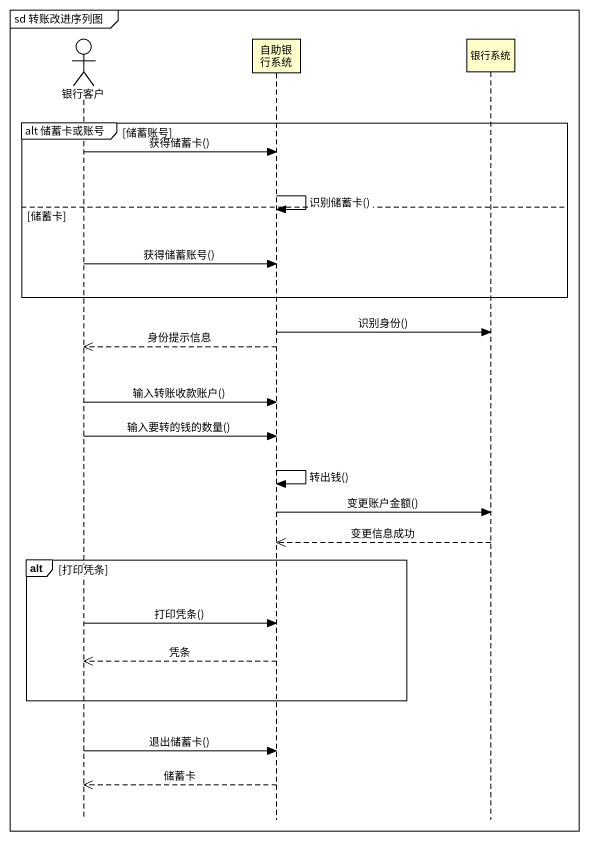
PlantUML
@startuml
mainframe sd 转账改进序列图
hide footbox
actor 银行客户
participant 自助银行系统
participant 银行系统

group alt 储蓄卡或账号 [储蓄账号]
  银行客户 -> 自助银行系统 : 获得储蓄卡()
  自助银行系统 -> 自助银行系统 : 识别储蓄卡()
else 储蓄卡
  银行客户 -> 自助银行系统 : 获得储蓄账号()
end
自助银行系统 -> 银行系统 : 识别身份()
自助银行系统 -->> 银行客户 : 身份提示信息
银行客户 -> 自助银行系统 : 输入转账收款账户()
银行客户 -> 自助银行系统 : 输入要转的钱的数量()
自助银行系统 -> 自助银行系统 : 转出钱()
自助银行系统 -> 银行系统 : 变更账户金额()
银行系统 -->> 自助银行系统 : 变更信息成功
alt 打印凭条
  银行客户 -> 自助银行系统 : 打印凭条()
  自助银行系统 -->> 银行客户 : 凭条
end
银行客户 -> 自助银行系统 : 退出储蓄卡()
自助银行系统 -->> 银行客户 : 储蓄卡
@enduml
